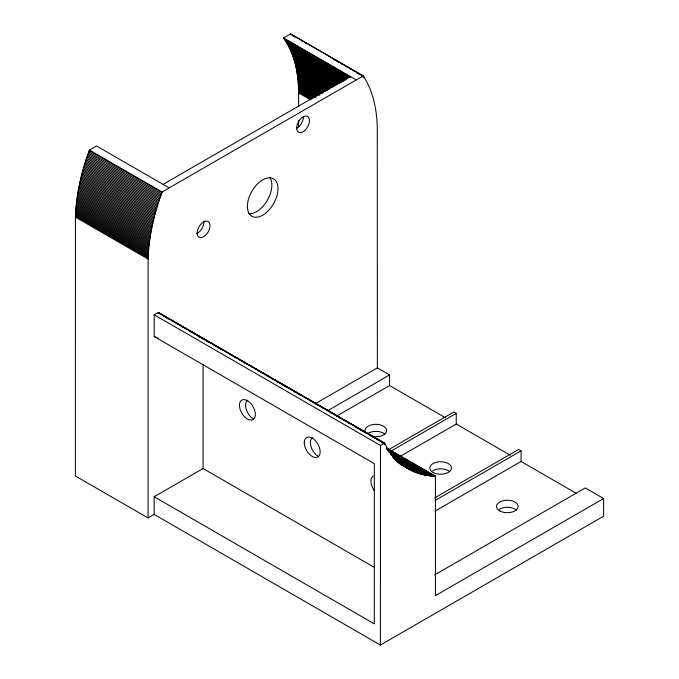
<?xml version="1.0" encoding="UTF-8"?>
<svg xmlns="http://www.w3.org/2000/svg" width="679" height="679" viewBox="0 0 679 679"><rect width="100%" height="100%" fill="white"/><g stroke="black" fill="none" stroke-linecap="round" stroke-linejoin="round"><path stroke-width="1.02" d="M298.59 106.696L298.59 92.921C298.556 73.79 294.89 53.802 283.567 37.965L290.629 33.95L363.282 75.895L169.156 187.905L96.511 145.96L89.45 150.101C81.497 171.566 76.175 194.177 75.445 217.119L75.377 475.996L148.056 517.924L154.167 514.393L380.41 645.05L603.623 516.176L603.623 498.522L585.281 487.929L434.467 575.003M148.056 517.924L148.09 259.064C148.828 236.122 154.141 213.512 162.094 192.047L169.156 187.905M374.604 567.551L203.063 468.51L154.15 496.748L374.307 623.857L374.35 463.664L154.192 336.563L154.201 314.818L158.249 312.476L384.518 443.115C389.738 453.487 397.631 462.688 407.748 468.518M203.063 468.51L203.063 364.275M380.41 645.05L380.478 445.449L384.518 443.115M163.045 184.374L350.101 76.379L350.576 77.05L284.043 38.635M315.2 403.767L377.354 367.882L389.585 374.944L389.585 385.536L445.543 417.848M327.431 410.829L389.585 374.944M336.572 416.142L389.585 385.536M387.989 450.016L453.801 412.017L456.246 413.435L456.246 424.027L400.491 456.212M390.433 451.425L456.246 413.435M434.535 497.996L518.62 449.447L521.065 450.856L521.065 461.448L435.154 511.049M435.154 500.457L521.065 450.856M603.623 498.522L435.451 595.619L435.451 476.157L386.699 448.123M435.451 476.157C425.886 475.877 416.312 473.467 407.994 468.663M154.192 336.563L158.105 338.1M290.629 33.95L363.46 76.167C373.06 91.156 376.718 109.166 377.286 126.744L377.354 367.882M293.099 36.012L294.915 37.065M301.272 40.732L303.089 41.784M304.905 42.828L306.721 43.88M333.058 59.081L334.874 60.134M336.691 61.186L338.507 62.23M341.231 63.801L343.048 64.853M344.864 65.897L346.68 66.949M349.405 68.52L351.221 69.572M353.038 70.616L354.854 71.668M356.67 72.721L359.395 74.291M361.211 75.335L363.936 76.914M362.578 76.617L364.394 77.669M283.567 37.965L356.22 79.91M284.518 39.314L350.135 77.202M284.976 40.002L349.693 77.364M285.435 40.698L349.235 77.533M285.884 41.402L348.768 77.712M286.326 42.115L348.302 77.898M286.759 42.836L347.826 78.093M287.183 43.566L347.334 78.297M287.599 44.305L346.842 78.509M288.015 45.052L346.349 78.73M288.422 45.807L345.84 78.959M288.813 46.571L346.239 79.723M289.203 47.343L345.713 79.969M289.585 48.124L344.27 79.698M289.958 48.913L344.643 80.487M290.323 49.711L343.192 80.232M290.68 50.518L343.549 81.039M291.036 51.332L342.988 81.327M291.376 52.156L341.512 81.098M291.715 52.979L341.843 81.921M292.038 53.819L341.257 82.235M292.36 54.66L340.671 82.549M292.674 55.517L340.069 82.88M292.98 56.374L339.466 83.211M293.277 57.24L338.846 83.551M293.566 58.122L338.227 83.899M293.846 59.005L337.59 84.255M294.117 59.888L336.954 84.62M294.38 60.787L336.309 84.994M294.644 61.696L335.655 85.376M294.89 62.604L334.993 85.758M295.127 63.52L334.323 86.148M295.365 64.446L333.644 86.547M295.586 65.379L332.956 86.954M295.806 66.321L332.26 87.37M296.019 67.263L331.564 87.786M296.214 68.223L329.943 87.684M296.409 69.182L330.13 88.652M296.596 70.141L329.408 89.085M296.774 71.117L328.67 89.535M296.935 72.093L327.932 89.984M297.096 73.077L327.176 90.443M297.249 74.07L325.504 90.383M297.394 75.072L325.648 91.385M297.529 76.073L323.959 91.334M297.657 77.083L323.179 91.818M297.775 78.102L323.297 92.836M297.894 79.12L322.5 93.329M297.996 80.147L320.777 93.303M298.089 81.183L319.962 93.812M298.174 82.227L320.047 94.856M298.251 83.271L319.215 95.374M298.327 84.315L317.466 95.366M298.387 85.376L316.618 95.9M298.437 86.437L315.76 96.435M298.488 87.498L315.803 97.496M298.522 88.576L314.021 97.521M298.548 89.653L313.138 98.073M298.573 90.731L312.247 98.625M298.582 91.818L311.347 99.185M298.59 92.921L310.439 99.762M89.45 150.101L162.094 192.047M89.272 150.577L161.916 192.522M88.796 151.875L161.449 193.812M88.329 153.165L160.982 195.111M87.871 154.456L160.524 196.401M87.421 155.746L160.074 197.691M86.98 157.036L159.624 198.981M86.547 158.334L159.192 200.271M86.114 159.624L158.767 201.57M85.698 160.915L158.351 202.86M85.291 162.205L157.935 204.15M84.883 163.495L157.536 205.44M84.493 164.785L157.138 206.73M84.103 166.075L156.756 208.02M83.721 167.365L156.374 209.302M83.356 168.647L156 210.592M82.991 169.937L155.644 211.882M82.634 171.218L155.287 213.164M82.286 172.5L154.939 214.445M81.947 173.79L154.6 215.727M81.624 175.072L154.269 217.008M81.302 176.345L153.946 218.29M80.988 177.626L153.632 219.572M80.682 178.9L153.327 220.845M80.385 180.181L153.038 222.118M80.097 181.446L152.75 223.391M79.816 182.719L152.469 224.664M79.545 183.992L152.198 225.937M79.282 185.257L151.935 227.202M79.027 186.521L151.68 228.467M78.781 187.786L151.434 229.731M78.543 189.042L151.188 230.987M78.314 190.298L150.959 232.243M78.093 191.554L150.738 233.5M77.881 192.802L150.526 234.747M77.678 194.058L150.322 235.995M77.482 195.297L150.127 237.243M77.296 196.545L149.94 238.49M77.117 197.784L149.762 239.729M76.948 199.023L149.592 240.96M76.786 200.254L149.439 242.199M76.634 201.485L149.287 243.43M76.489 202.707L149.142 244.652M76.354 203.929L149.007 245.874M456.246 424.027L510.362 455.269M521.065 461.448L576.106 493.226M76.226 205.151L148.879 247.097M76.107 206.365L148.76 248.31M76.006 207.579L148.65 249.524M75.904 208.784L148.548 250.729M75.81 209.989L148.463 251.934M75.725 211.186L148.378 253.131M75.649 212.383L148.302 254.328M75.59 213.571L148.234 255.516M75.53 214.759L148.183 256.704M75.479 215.939L148.132 257.884M75.445 217.119L148.09 259.064M158.249 312.476L384.577 443.226M158.3 312.586L384.721 443.506M159.506 313.673L161.339 314.733M163.172 315.794L165.922 317.382M167.755 318.434L169.589 319.495M171.422 320.556L174.163 322.135M175.997 323.196L182.413 326.896M184.247 327.957L186.988 329.544M188.821 330.597L190.655 331.658M192.488 332.718L195.238 334.306M197.071 335.358L203.479 339.067M205.313 340.12L210.813 343.294M213.562 344.881L223.637 350.695M225.47 351.756L227.295 352.817M230.045 354.404L236.462 358.105M238.295 359.157L240.128 360.218M241.953 361.279L244.703 362.866M246.536 363.919L248.37 364.979M250.203 366.04L252.953 367.628M254.778 368.68L261.194 372.381M263.028 373.442L269.436 377.142M271.269 378.203L274.019 379.79M275.852 380.843L282.26 384.552M284.094 385.604L302.418 396.188M304.251 397.24L306.085 398.301M308.835 399.889L315.243 403.589M317.076 404.65L318.909 405.702M320.743 406.763L323.484 408.351M325.317 409.403L327.151 410.464M328.984 411.525L331.734 413.112M333.567 414.165L339.975 417.865M341.809 418.926L361.05 430.036M362.883 431.089L372.958 436.911M374.791 437.963L381.199 441.673M383.032 442.725L384.866 443.786M165.15 317.127L167.9 318.714M181.641 326.65L183.474 327.702M189.882 331.411L191.716 332.464M198.132 336.173L199.965 337.225M202.715 338.813L204.54 339.873M206.374 340.926L208.207 341.987M219.198 348.335L221.031 349.388M243.931 362.611L246.681 364.199M260.422 372.134L262.255 373.195M268.672 376.896L270.505 377.948M276.913 381.657L278.746 382.71M281.496 384.297L283.33 385.358M285.155 386.41L286.988 387.471M293.404 391.172L295.238 392.233M297.988 393.82L299.812 394.872M314.47 403.334L317.22 404.922M339.211 417.619L341.036 418.68M347.453 422.38L349.286 423.433M355.694 427.142L357.527 428.194M360.277 429.782L362.111 430.842M363.944 431.895L365.777 432.956M372.185 436.656L374.935 438.244M376.769 439.305L378.602 440.365M380.435 441.418L383.177 443.005M382.413 442.759L385.163 444.338M386.393 448.106L434.95 476.14M387.005 448.624L434.645 476.123M387.616 449.142L434.339 476.115M387.31 449.125L434.034 476.098M387.005 449.108L433.728 476.081M154.201 314.818L380.478 445.449M387.624 449.617L433.423 476.064M386.962 449.379L433.117 476.047M387.93 450.109L432.82 476.021M387.624 450.084L432.515 476.004M389.16 451.119L432.217 475.979M388.855 451.094L431.912 475.954M388.558 451.068L431.615 475.928M389.169 451.569L431.309 475.894M388.346 451.365L431.012 475.869M388.278 451.476L430.418 475.809M389.805 452.503L430.113 475.775M390.425 452.995L429.815 475.741M390.128 452.961L429.518 475.707M389.831 452.927L429.23 475.665M391.079 453.903L428.636 475.589M390.781 453.861L428.339 475.546M390.484 453.818L428.042 475.504M390.34 453.971L427.753 475.461M390.527 454.209L427.167 475.368M391.146 454.692L426.87 475.325M391.087 454.888L426.582 475.275M392.106 455.601L426.005 475.173M391.817 455.55L425.708 475.113M393.073 456.492L425.13 475.003M393.413 456.908L424.842 474.952M393.124 456.848L424.273 474.833M393.472 457.256L423.985 474.774M393.031 457.094L423.416 474.646M393.43 457.519L423.127 474.579M393.251 457.519L422.567 474.443M393.116 457.621L421.998 474.307M393.727 458.24L421.438 474.154M394.847 458.97L420.878 474.01M394.389 458.962L420.318 473.849M395.891 459.972L419.766 473.687M395.119 459.683L419.215 473.526M395.764 460.124L418.663 473.348M395.857 460.387L418.12 473.17M396.68 460.99L417.305 472.898M396.417 461.016L416.762 472.703M397.096 461.627L415.955 472.414M398.14 462.374L415.158 472.1M398.004 462.458L414.097 471.676M399.965 463.706L413.053 471.226M399.855 463.757L411.763 470.632M400.602 464.385L409.479 469.486M362.976 75.428L363.46 76.167M290.807 34.222L291.283 34.969M158.742 313.426L158.445 312.866M154.15 496.748L154.167 514.393M298.59 120.463L298.59 126.82M269.877 177.618A21.618 12.485 -60 0 1 267.288 200.398A21.618 12.485 -60 0 1 248.811 213.681M203.844 221.023A9.082 5.245 -60 0 1 196.545 233.669M303.326 116.482A9.082 5.245 -60 0 1 296.367 128.526M253.505 419.019A11.246 6.493 60 0 1 246.163 409.114A11.246 6.493 60 0 1 247.886 400.109M365.582 432.557A10.813 6.238 0 0 1 375.131 424.324A10.813 6.238 0 0 1 386.427 431.776A10.813 6.238 0 0 1 371.031 436.147M499.277 509.343A10.813 6.238 0 0 1 516.38 510.133M432.727 470.802A10.813 6.238 0 0 1 449.804 471.718M367.704 433.499A10.813 6.238 0 0 1 384.823 434.153M318.332 456.449A11.246 6.493 60 0 1 310.982 446.544A11.246 6.493 60 0 1 312.705 437.531M374.316 490.645A11.246 6.493 60 0 1 373.246 476.021M205.219 235.571A9.082 5.245 -60 0 0 208.19 221.481A9.082 5.245 -60 0 0 197.419 230.911A9.082 5.245 -60 0 0 205.219 235.571M266.516 212.408A21.618 12.485 -60 0 0 273.595 178.857A21.618 12.485 -60 0 0 247.954 201.315A21.618 12.485 -60 0 0 266.516 212.408M304.701 130.555A9.082 5.245 -60 0 0 307.595 116.482A9.082 5.245 -60 0 0 296.85 126.005A9.082 5.245 -60 0 0 304.701 130.555M239.441 405.253A11.246 6.493 60 0 0 251.366 420.089A11.246 6.493 60 0 0 251.366 404.192A11.246 6.493 60 0 0 239.441 405.253M500.067 511.1A10.813 6.238 0 0 0 517.882 507.773A10.813 6.238 0 0 0 503.979 500.525A10.813 6.238 0 0 0 500.067 511.1M433.295 472.559A10.813 6.238 0 0 0 451.187 469.367A10.813 6.238 0 0 0 437.463 462.017A10.813 6.238 0 0 0 433.295 472.559M304.26 442.683A11.246 6.493 60 0 0 316.185 457.51A11.246 6.493 60 0 0 316.185 441.613A11.246 6.493 60 0 0 304.26 442.683"/></g></svg>
